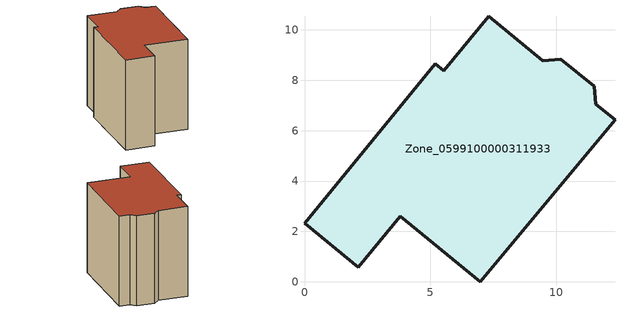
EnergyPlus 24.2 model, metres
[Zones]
Zone_0599100000311933
 floor ground (C_G): 10.17,8.84 11.5,7.75 11.57,7.05 12.33,6.43 6.98,0 3.8,2.6 2.13,0.57 0,2.31 5.2,8.66 5.54,8.38 7.31,10.54 9.46,8.77 z0
 wall outside (C_F): 5.54,8.38 5.2,8.66 0,2.31 2.13,0.57 3.8,2.6 6.98,0 12.33,6.43 11.57,7.05 11.5,7.75 10.17,8.84 9.46,8.77 7.31,10.54 5.54,8.38 z0:8.66
 roof outside (C_R): 9.46,8.77 7.31,10.54 5.54,8.38 5.2,8.66 0,2.31 2.13,0.57 3.8,2.6 6.98,0 12.33,6.43 11.57,7.05 11.5,7.75 10.17,8.84 z8.66
[BUILDING]
Pand.0599100000311933: North Axis=0; Terrain=City; Loads Convergence Tolerance Value=0.04; Temperature Convergence Tolerance Value=0.4; Solar Distribution=FullExterior; Maximum Number of Warmup Days=25; Minimum Number of Warmup Days=1
[Site:Location]
Rotterdam.The.Hague.AP_ZH_NLD Design_Conditions: Latitude=51.96; Longitude=4.45; Time Zone=1; Elevation=-4.5
[SITE:GROUNDTEMPERATURE:BUILDINGSURFACE]
18, 18, 18, 18, 18, 18, 18, 18, 18, 18, 18, 18
[MATERIAL] Thermal Absorptance=0.9; Solar Absorptance=0.7; Visible Absorptance=0.7
Name | Roughness | Thickness | Conductivity | Density | Specific Heat
G.TC.1946 | MediumSmooth | 0.15 | 1 | 540 | 1210
F.TC.1946 | Rough | 0.3 | 0.857143 | 1920 | 840
R.TC.1946 | MediumRough | 0.2 | 0.909091 | 1500 | 1000
[CONSTRUCTION]
C_G: G.TC.1946
C_F: F.TC.1946
C_R: R.TC.1946
[ZONE]
Zone_0599100000311933: Type=1; Multiplier=1; Ceiling Height=Autocalculate; Volume=Autocalculate; Floor Area=autocalculate; Part of Total Floor Area=Yes
[ZONEINFILTRATION:DESIGNFLOWRATE]
Infil_Zone_0599100000311933: Zone or ZoneList or Space or SpaceList=Zone_0599100000311933; Schedule=AlwaysOn; Design Flow Rate Calculation Method=Flow/Area; Flow Rate per Floor Area=0.003; Constant Term Coefficient=1; Temperature Term Coefficient=0; Velocity Term Coefficient=0; Velocity Squared Term Coefficient=0
[HVACTEMPLATE:ZONE:IDEALLOADSAIRSYSTEM]
Zone_0599100000311933: Maximum Heating Supply Air Temperature=50; Minimum Cooling Supply Air Temperature=13; Maximum Heating Supply Air Humidity Ratio=0.0156; Minimum Cooling Supply Air Humidity Ratio=0.0077; Heating Limit=NoLimit; Cooling Limit=NoLimit; Dehumidification Control Type=ConstantSensibleHeatRatio; Cooling Sensible Heat Ratio=0.7; Dehumidification Setpoint=60; Humidification Control Type=None; Humidification Setpoint=30; Outdoor Air Method=None; Outdoor Air Flow Rate per Person=0.00944; Outdoor Air Flow Rate per Zone Floor Area=0; Outdoor Air Flow Rate per Zone=0; Demand Controlled Ventilation Type=None; Outdoor Air Economizer Type=NoEconomizer; Heat Recovery Type=None; Sensible Heat Recovery Effectiveness=0.7; Latent Heat Recovery Effectiveness=0.65
[ZONECONTROL:THERMOSTAT]
ThermostatControl_Zone_0599100000311933: Zone or ZoneList=Zone_0599100000311933; Control Type Schedule=DualSetpointControlType; Control 1=Thermostat_Zone_0599100000311933; Temperature Difference Between Cutout And Setpoint=0
[THERMOSTATSETPOINT:DUALSETPOINT]
Thermostat_Zone_0599100000311933: Heating Setpoint Temperature Schedule=HeatingSetpoint_Zone_0599100000311933; Cooling Setpoint Temperature Schedule=CoolingSetpoint_Zone_0599100000311933
[SCHEDULE:COMPACT]
HeatingSetpoint_Zone_0599100000311933: Through: 12/31, For: AllDays, Until: 24:00, 21
CoolingSetpoint_Zone_0599100000311933: Through: 12/31, For: AllDays, Until: 24:00, 24
DualSetpointControlType: Through: 12/31, For: AllDays, Until: 24:00, 4
AlwaysOn: Through: 12/31, For: AllDays, Until: 24:00, 1
